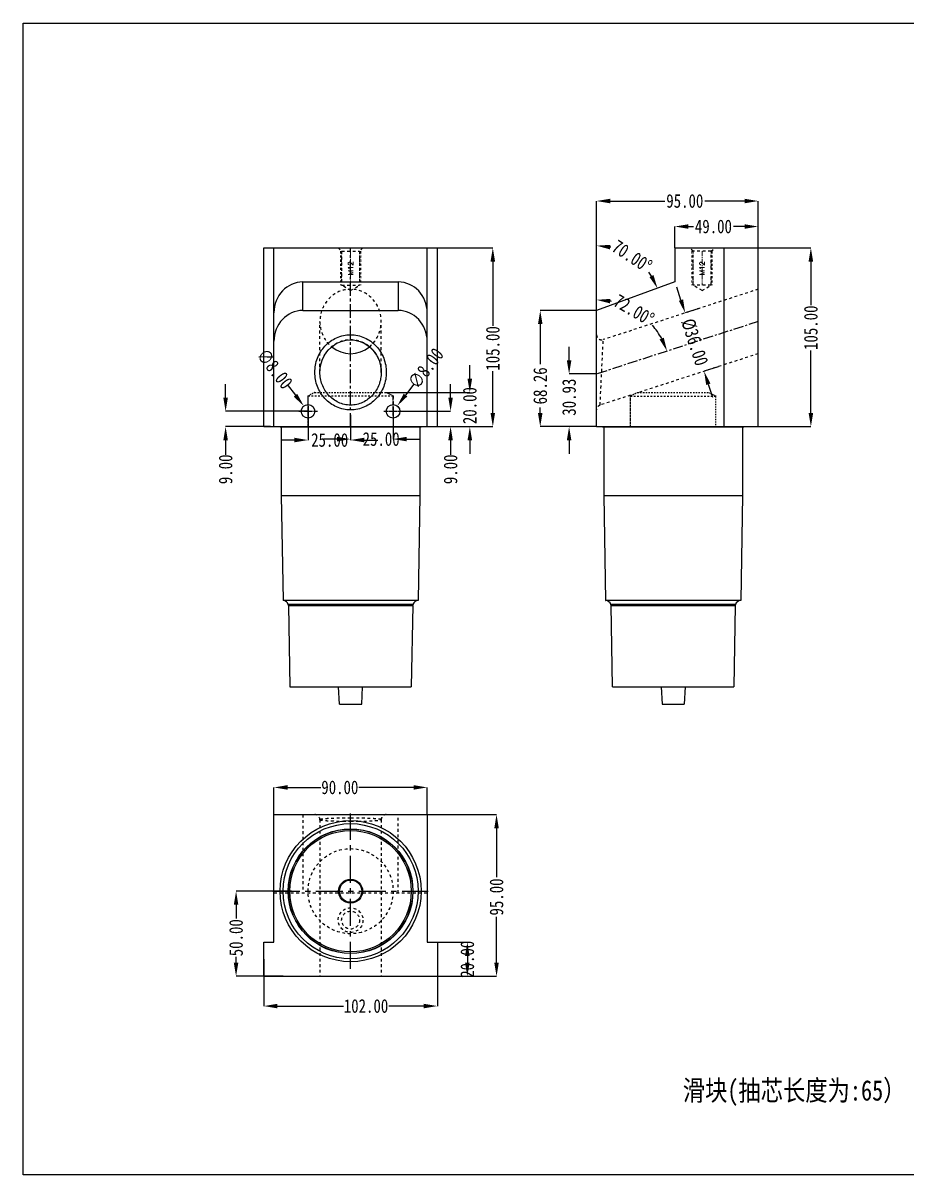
# Model space of a CAD drawing. Header units: millimetres. Extents: x 1188 to 10032, y -1727 to 798.
# Drawn here: x 6863 to 7382, y -1199 to -522 of the extents above; entities that cross this region are included whole.
import ezdxf
from ezdxf.enums import TextEntityAlignment as Align

# ---------------------------------------------------------------- set-up
doc = ezdxf.new("R2010")
doc.units = ezdxf.units.MM
doc.header["$LTSCALE"] = 16.335
doc.header["$PDMODE"] = 3
doc.header["$PDSIZE"] = 0.3125
for name, pattern in [('CENTER', [0.6, 0.375, -0.075, 0.075, -0.075]), ('DASHED', [0.2, 0.1, -0.1]), ('HIDDEN', [0.2, 0.1, -0.1])]:
    doc.linetypes.add(name, pattern=pattern)
doc.layers.get('0').update_dxf_attribs({"linetype": 'CONTINUOUS'})
doc.layers.get('Defpoints').update_dxf_attribs({"linetype": 'CONTINUOUS'})
doc.layers.add('DEFAULT_2', color=8, linetype='HIDDEN')
doc.layers.add('screw', color=33, linetype='CONTINUOUS', lineweight=13)
doc.styles.get("Standard").update_dxf_attribs({"font": 'txt', "width": 0.8})
doc.styles.add('TXT', font='txt.shx', dxfattribs={"bigfont": 'gbcbig.shx'})
doc.dimstyles.new('11', dxfattribs={"dimtxt": 8, "dimasz": 8, "dimexe": 0, "dimexo": 0, "dimgap": 0, "dimtad": 0, "dimzin": 0, "dimdsep": 46, "dimtxsty": 'Standard', "dimcen": 0, "dimclrd": 4, "dimclre": 4, "dimclrt": 6, "dimazin": 0, "dimtfac": 1, "dimtofl": 0, "dimtmove": 0, "dimatfit": 3, "dimfxl": 0, "dimtolj": 1, "dimtzin": 0, "dimarcsym": 0})

# ---------------------------------------------------------------- blocks, each defined once
blk = doc.blocks.new('*D230')
at = {"color": 4, "lineweight": -2, "transparency": 16777216}
for p, q in [((7245.95, -654.32), (7245.95, -641.76)), ((7253.95, -641.76), (7256.87, -641.76)), ((7286.95, -641.76), (7280.33, -641.76)), ((7294.95, -654.32), (7294.95, -641.76))]:
    blk.add_line(p, q, dxfattribs=at)
at = {"color": 4, "transparency": 16777216}
for points in [[(7253.95, -640.43), (7253.95, -643.09), (7245.95, -641.76)], [(7286.95, -640.43), (7286.95, -643.09), (7294.95, -641.76)]]:
    blk.add_solid(points, dxfattribs=at)
at = {"layer": 'Defpoints', "color": 0, "transparency": 16777216}
for p in [(7245.95, -641.76), (7245.95, -654.32), (7294.95, -654.32)]:
    blk.add_point(p, dxfattribs=at)
at = {"color": 6, "transparency": 16777216, "insert": (7268.6, -641.76), "char_height": 8, "attachment_point": 5}
blk.add_mtext('\\A1;49.00', dxfattribs=at)
blk = doc.blocks.new('*D231')
at = {"color": 4, "lineweight": -2, "transparency": 16777216}
for p, q in [((7199.95, -691.07), (7199.95, -626.78)), ((7207.95, -626.78), (7240.06, -626.78)), ((7286.95, -626.78), (7263.52, -626.78)), ((7294.95, -654.32), (7294.95, -626.78))]:
    blk.add_line(p, q, dxfattribs=at)
at = {"color": 4, "transparency": 16777216}
for points in [[(7207.95, -625.45), (7207.95, -628.11), (7199.95, -626.78)], [(7286.95, -625.45), (7286.95, -628.11), (7294.95, -626.78)]]:
    blk.add_solid(points, dxfattribs=at)
at = {"layer": 'Defpoints', "color": 0, "transparency": 16777216}
for p in [(7199.95, -626.78), (7294.95, -654.32), (7199.95, -691.07)]:
    blk.add_point(p, dxfattribs=at)
at = {"color": 6, "transparency": 16777216, "insert": (7251.79, -626.78), "char_height": 8, "attachment_point": 5}
blk.add_mtext('\\A1;95.00', dxfattribs=at)
blk = doc.blocks.new('*D232')
at = {"color": 4, "lineweight": -2, "transparency": 16777216}
for p, q in [((7289.5, -654.32), (7325.85, -654.32)), ((7325.85, -662.32), (7325.85, -687.9)), ((7325.85, -751.32), (7325.85, -714.56)), ((7294.95, -759.32), (7325.85, -759.32))]:
    blk.add_line(p, q, dxfattribs=at)
at = {"color": 4, "transparency": 16777216}
for points in [[(7324.52, -662.32), (7327.19, -662.32), (7325.85, -654.32)], [(7324.52, -751.32), (7327.19, -751.32), (7325.85, -759.32)]]:
    blk.add_solid(points, dxfattribs=at)
at = {"layer": 'Defpoints', "color": 0, "transparency": 16777216}
for p in [(7289.5, -654.32), (7294.95, -759.32), (7325.85, -759.32)]:
    blk.add_point(p, dxfattribs=at)
at = {"color": 6, "transparency": 16777216, "insert": (7325.85, -701.23), "char_height": 8, "attachment_point": 5, "rotation": 90}
blk.add_mtext('\\A1;105.00', dxfattribs=at)
blk = doc.blocks.new('*D233')
at = {"color": 4, "lineweight": -2, "transparency": 16777216}
blk.add_line((7199.95, -691.07), (7199.95, -653.01), dxfattribs=at)
for start, end in [(77.26256, 77.93279), (32.06721, 36.24237)]:
    blk.add_arc((7199.95, -691.07), 38.05, start, end, dxfattribs=at)
at = {"color": 4, "transparency": 16777216}
for points in [[(7207.76, -655.18), (7208.04, -652.53), (7199.95, -653.01)], [(7233.39, -670.28), (7231, -671.45), (7235.71, -678.05)]]:
    blk.add_solid(points, dxfattribs=at)
at = {"layer": 'Defpoints', "color": 0, "transparency": 16777216}
for p in [(7227.63, -664.95), (7245.95, -674.32), (7199.95, -691.07), (7199.95, -691.07), (7199.95, -759.32)]:
    blk.add_point(p, dxfattribs=at)
at = {"color": 6, "transparency": 16777216, "insert": (7220.81, -659.24), "char_height": 8, "attachment_point": 5, "rotation": 326.75246}
blk.add_mtext('\\A1;70.00\\M+5A1E3', dxfattribs=at)
blk = doc.blocks.new('*D234')
at = {"color": 4, "lineweight": -2, "transparency": 16777216}
blk.add_line((7199.95, -691.07), (7199.95, -684.85), dxfattribs=at)
for start, end in [(78.28261, 79.45767), (28.54233, 41.14046)]:
    blk.add_arc((7199.95, -728.39), 43.54, start, end, dxfattribs=at)
at = {"color": 4, "transparency": 16777216}
for points in [[(7207.79, -686.91), (7208.04, -684.26), (7199.95, -684.85)], [(7239.42, -707.06), (7236.97, -708.11), (7241.36, -714.94)]]:
    blk.add_solid(points, dxfattribs=at)
at = {"layer": 'Defpoints', "color": 0, "transparency": 16777216}
for p in [(7199.95, -691.07), (7232.3, -699.26), (7294.95, -697.52), (7199.95, -728.39), (7199.95, -759.32)]:
    blk.add_point(p, dxfattribs=at)
at = {"color": 6, "transparency": 16777216, "insert": (7221.91, -690.8), "char_height": 8, "attachment_point": 5, "rotation": 329.71153}
blk.add_mtext('\\A1;72.00\\M+5A1E3', dxfattribs=at)
blk = doc.blocks.new('*D235')
at = {"color": 4, "lineweight": -2, "transparency": 16777216}
for p, q in [((7249.53, -684.95), (7247.05, -677.34)), ((7260.22, -689.88), (7252, -692.55)), ((7271.34, -724.12), (7263.12, -726.79)), ((7265.6, -734.4), (7268.07, -742.01))]:
    blk.add_line(p, q, dxfattribs=at)
at = {"color": 4, "transparency": 16777216}
for points in [[(7250.79, -684.53), (7248.26, -685.36), (7252, -692.55)], [(7266.86, -733.99), (7264.33, -734.81), (7263.12, -726.79)]]:
    blk.add_solid(points, dxfattribs=at)
at = {"layer": 'Defpoints', "color": 0, "transparency": 16777216}
for p in [(7260.22, -689.88), (7263.12, -726.79), (7271.34, -724.12)]:
    blk.add_point(p, dxfattribs=at)
at = {"color": 6, "transparency": 16777216, "insert": (7257.56, -709.67), "char_height": 8, "attachment_point": 5, "rotation": 288}
blk.add_mtext('\\A1;%%c36.00', dxfattribs=at)
blk = doc.blocks.new('*D236')
at = {"color": 4, "lineweight": -2, "transparency": 16777216}
for p, q in [((7183.81, -720.39), (7183.81, -712.39)), ((7199.95, -728.39), (7183.81, -728.39)), ((7199.95, -759.32), (7183.81, -759.32)), ((7183.81, -767.32), (7183.81, -775.32))]:
    blk.add_line(p, q, dxfattribs=at)
at = {"color": 4, "transparency": 16777216}
for points in [[(7182.48, -720.39), (7185.14, -720.39), (7183.81, -728.39)], [(7182.48, -767.32), (7185.14, -767.32), (7183.81, -759.32)]]:
    blk.add_solid(points, dxfattribs=at)
at = {"layer": 'Defpoints', "color": 0, "transparency": 16777216}
for p in [(7199.95, -728.39), (7183.81, -759.32), (7199.95, -759.32)]:
    blk.add_point(p, dxfattribs=at)
at = {"color": 6, "transparency": 16777216, "insert": (7183.81, -742.01), "char_height": 8, "attachment_point": 5, "rotation": 90}
blk.add_mtext('\\A1;30.93', dxfattribs=at)
blk = doc.blocks.new('*D237')
at = {"color": 4, "lineweight": -2, "transparency": 16777216}
for p, q in [((7199.95, -691.07), (7166.84, -691.07)), ((7166.84, -699.07), (7166.84, -722.57)), ((7166.84, -751.32), (7166.84, -748.17)), ((7199.95, -759.32), (7166.84, -759.32))]:
    blk.add_line(p, q, dxfattribs=at)
at = {"color": 4, "transparency": 16777216}
for points in [[(7165.51, -699.07), (7168.18, -699.07), (7166.84, -691.07)], [(7165.51, -751.32), (7168.18, -751.32), (7166.84, -759.32)]]:
    blk.add_solid(points, dxfattribs=at)
at = {"layer": 'Defpoints', "color": 0, "transparency": 16777216}
for p in [(7166.84, -691.07), (7199.95, -691.07), (7199.95, -759.32)]:
    blk.add_point(p, dxfattribs=at)
at = {"color": 6, "transparency": 16777216, "insert": (7166.84, -735.37), "char_height": 8, "attachment_point": 5, "rotation": 90}
blk.add_mtext('\\A1;68.26', dxfattribs=at)
blk = doc.blocks.new('*D238')
at = {"color": 4, "lineweight": -2, "transparency": 16777216}
for p, q in [((7125.47, -731.22), (7125.47, -723.22)), ((7076.41, -739.22), (7125.47, -739.22)), ((7080.41, -759.32), (7125.47, -759.32)), ((7125.47, -767.32), (7125.47, -775.32))]:
    blk.add_line(p, q, dxfattribs=at)
at = {"color": 4, "transparency": 16777216}
for points in [[(7124.13, -731.22), (7126.8, -731.22), (7125.47, -739.22)], [(7124.13, -767.32), (7126.8, -767.32), (7125.47, -759.32)]]:
    blk.add_solid(points, dxfattribs=at)
at = {"layer": 'Defpoints', "color": 0, "transparency": 16777216}
for p in [(7076.41, -739.22), (7080.41, -759.32), (7125.47, -759.32)]:
    blk.add_point(p, dxfattribs=at)
at = {"color": 6, "transparency": 16777216, "insert": (7125.47, -746.96), "char_height": 8, "attachment_point": 5, "rotation": 90}
blk.add_mtext('\\A1;20.00', dxfattribs=at)
blk = doc.blocks.new('*D239')
at = {"color": 4, "lineweight": -2, "transparency": 16777216}
for p, q in [((7090.61, -654.32), (7138.98, -654.32)), ((7138.98, -662.32), (7138.98, -700.04)), ((7138.98, -751.32), (7138.98, -726.71)), ((7090.61, -759.32), (7138.98, -759.32))]:
    blk.add_line(p, q, dxfattribs=at)
at = {"color": 4, "transparency": 16777216}
for points in [[(7137.64, -662.32), (7140.31, -662.32), (7138.98, -654.32)], [(7137.64, -751.32), (7140.31, -751.32), (7138.98, -759.32)]]:
    blk.add_solid(points, dxfattribs=at)
at = {"layer": 'Defpoints', "color": 0, "transparency": 16777216}
for p in [(7090.61, -654.32), (7090.61, -759.32), (7138.98, -759.32)]:
    blk.add_point(p, dxfattribs=at)
at = {"color": 6, "transparency": 16777216, "insert": (7138.98, -713.37), "char_height": 8, "attachment_point": 5, "rotation": 90}
blk.add_mtext('\\A1;105.00', dxfattribs=at)
blk = doc.blocks.new('*D240')
at = {"color": 4, "lineweight": -2, "transparency": 16777216}
for p, q in [((6981.99, -742.27), (6981.99, -734.27)), ((7030.41, -750.27), (6981.99, -750.27)), ((7008.3, -759.32), (6981.99, -759.32)), ((6981.99, -767.32), (6981.99, -775.86))]:
    blk.add_line(p, q, dxfattribs=at)
at = {"color": 4, "transparency": 16777216}
for points in [[(6980.65, -742.27), (6983.32, -742.27), (6981.99, -750.27)], [(6980.65, -767.32), (6983.32, -767.32), (6981.99, -759.32)]]:
    blk.add_solid(points, dxfattribs=at)
at = {"layer": 'Defpoints', "color": 0, "transparency": 16777216}
for p in [(7030.41, -750.27), (6981.99, -759.32), (7008.3, -759.32)]:
    blk.add_point(p, dxfattribs=at)
at = {"color": 6, "transparency": 16777216, "insert": (6981.99, -784.39), "char_height": 8, "attachment_point": 5, "rotation": 90}
blk.add_mtext('\\A1;9.00', dxfattribs=at)
blk = doc.blocks.new('*D241')
at = {"color": 4, "lineweight": -2, "transparency": 16777216}
for p, q in [((7030.41, -747.32), (7030.41, -767.19)), ((7055.41, -752.35), (7055.41, -767.19)), ((7022.41, -767.19), (7014.41, -767.19)), ((7063.41, -767.19), (7071.41, -767.19))]:
    blk.add_line(p, q, dxfattribs=at)
at = {"color": 4, "transparency": 16777216}
for points in [[(7022.41, -765.85), (7022.41, -768.52), (7030.41, -767.19)], [(7063.41, -765.85), (7063.41, -768.52), (7055.41, -767.19)]]:
    blk.add_solid(points, dxfattribs=at)
at = {"layer": 'Defpoints', "color": 0, "transparency": 16777216}
for p in [(7030.41, -747.32), (7055.41, -752.35), (7055.41, -767.19)]:
    blk.add_point(p, dxfattribs=at)
at = {"color": 6, "transparency": 16777216, "insert": (7043.13, -767.19), "char_height": 8, "attachment_point": 5}
blk.add_mtext('\\A1;25.00', dxfattribs=at)
blk = doc.blocks.new('*D242')
at = {"color": 4, "lineweight": -2, "transparency": 16777216}
for p, q in [((7080.41, -748.75), (7080.41, -766.64)), ((7055.41, -752.35), (7055.41, -766.64)), ((7047.41, -766.64), (7039.41, -766.64)), ((7088.41, -766.64), (7096.41, -766.64))]:
    blk.add_line(p, q, dxfattribs=at)
at = {"color": 4, "transparency": 16777216}
for points in [[(7047.41, -765.31), (7047.41, -767.97), (7055.41, -766.64)], [(7088.41, -765.31), (7088.41, -767.97), (7080.41, -766.64)]]:
    blk.add_solid(points, dxfattribs=at)
at = {"layer": 'Defpoints', "color": 0, "transparency": 16777216}
for p in [(7080.41, -748.75), (7055.41, -752.35), (7080.41, -766.64)]:
    blk.add_point(p, dxfattribs=at)
at = {"color": 6, "transparency": 16777216, "insert": (7073.38, -766.64), "char_height": 8, "attachment_point": 5}
blk.add_mtext('\\A1;25.00', dxfattribs=at)
blk = doc.blocks.new('*D243')
at = {"color": 4, "lineweight": -2, "transparency": 16777216}
for p, q in [((7114.17, -742.27), (7114.17, -734.27)), ((7085.91, -750.27), (7114.17, -750.27)), ((7106.41, -759.32), (7114.17, -759.32)), ((7114.17, -767.32), (7114.17, -775.86))]:
    blk.add_line(p, q, dxfattribs=at)
at = {"color": 4, "transparency": 16777216}
for points in [[(7112.83, -742.27), (7115.5, -742.27), (7114.17, -750.27)], [(7112.83, -767.32), (7115.5, -767.32), (7114.17, -759.32)]]:
    blk.add_solid(points, dxfattribs=at)
at = {"layer": 'Defpoints', "color": 0, "transparency": 16777216}
for p in [(7085.91, -750.27), (7106.41, -759.32), (7114.17, -759.32)]:
    blk.add_point(p, dxfattribs=at)
at = {"color": 6, "transparency": 16777216, "insert": (7114.17, -784.39), "char_height": 8, "attachment_point": 5, "rotation": 90}
blk.add_mtext('\\A1;9.00', dxfattribs=at)
blk = doc.blocks.new('*D244')
at = {"color": 4, "lineweight": -2, "transparency": 16777216}
blk.add_line((7018.08, -734.58), (7023.01, -740.88), dxfattribs=at)
at = {"color": 4, "transparency": 16777216}
blk.add_solid([(7024.06, -740.05), (7021.96, -741.7), (7027.95, -747.18)], dxfattribs=at)
at = {"layer": 'Defpoints', "color": 0, "transparency": 16777216}
for p in [(7027.95, -747.18), (7032.88, -753.47)]:
    blk.add_point(p, dxfattribs=at)
at = {"color": 6, "transparency": 16777216, "insert": (7010.85, -725.34), "char_height": 8, "attachment_point": 5, "rotation": 308.0697}
blk.add_mtext('\\A1;∅8.00', dxfattribs=at)
blk = doc.blocks.new('*D245')
at = {"color": 4, "lineweight": -2, "transparency": 16777216}
blk.add_line((7092.52, -734.4), (7087.68, -740.77), dxfattribs=at)
at = {"color": 4, "transparency": 16777216}
blk.add_solid([(7086.62, -739.97), (7088.74, -741.58), (7082.83, -747.14)], dxfattribs=at)
at = {"layer": 'Defpoints', "color": 0, "transparency": 16777216}
for p in [(7082.83, -747.14), (7077.99, -753.51)]:
    blk.add_point(p, dxfattribs=at)
at = {"color": 6, "transparency": 16777216, "insert": (7099.62, -725.06), "char_height": 8, "attachment_point": 5, "rotation": 52.75013}
blk.add_mtext('\\A1;∅8.00', dxfattribs=at)
blk = doc.blocks.new('*D246')
at = {"color": 4, "lineweight": -2, "transparency": 16777216}
for p, q in [((7010.41, -987.21), (7010.41, -971.26)), ((7018.41, -971.26), (7037.9, -971.26)), ((7092.41, -971.26), (7060.3, -971.26)), ((7100.41, -987.21), (7100.41, -971.26))]:
    blk.add_line(p, q, dxfattribs=at)
at = {"color": 4, "transparency": 16777216}
for points in [[(7018.41, -969.92), (7018.41, -972.59), (7010.41, -971.26)], [(7092.41, -969.92), (7092.41, -972.59), (7100.41, -971.26)]]:
    blk.add_solid(points, dxfattribs=at)
at = {"layer": 'Defpoints', "color": 0, "transparency": 16777216}
for p in [(7010.41, -971.26), (7010.41, -987.21), (7100.41, -987.21)]:
    blk.add_point(p, dxfattribs=at)
at = {"color": 6, "transparency": 16777216, "insert": (7049.1, -971.26), "char_height": 8, "attachment_point": 5}
blk.add_mtext('\\A1;90.00', dxfattribs=at)
blk = doc.blocks.new('*D247')
at = {"color": 4, "lineweight": -2, "transparency": 16777216}
for p, q in [((7106.41, -1062.21), (7124.02, -1062.21)), ((7124.02, -1070.21), (7124.02, -1074.21)), ((7106.41, -1082.21), (7124.02, -1082.21))]:
    blk.add_line(p, q, dxfattribs=at)
at = {"color": 4, "transparency": 16777216}
for points in [[(7122.68, -1070.21), (7125.35, -1070.21), (7124.02, -1062.21)], [(7122.68, -1074.21), (7125.35, -1074.21), (7124.02, -1082.21)]]:
    blk.add_solid(points, dxfattribs=at)
at = {"layer": 'Defpoints', "color": 0, "transparency": 16777216}
for p in [(7106.41, -1062.21), (7106.41, -1082.21), (7124.02, -1082.21)]:
    blk.add_point(p, dxfattribs=at)
at = {"color": 6, "transparency": 16777216, "insert": (7124.02, -1072.21), "char_height": 8, "attachment_point": 5, "rotation": 90}
blk.add_mtext('\\A1;20.00', dxfattribs=at)
blk = doc.blocks.new('*D248')
at = {"color": 4, "lineweight": -2, "transparency": 16777216}
for p, q in [((7094.96, -987.21), (7141.17, -987.21)), ((7141.17, -995.21), (7141.17, -1023.88)), ((7141.17, -1074.21), (7141.17, -1047.35)), ((7106.41, -1082.21), (7141.17, -1082.21))]:
    blk.add_line(p, q, dxfattribs=at)
at = {"color": 4, "transparency": 16777216}
for points in [[(7139.84, -995.21), (7142.5, -995.21), (7141.17, -987.21)], [(7139.84, -1074.21), (7142.5, -1074.21), (7141.17, -1082.21)]]:
    blk.add_solid(points, dxfattribs=at)
at = {"layer": 'Defpoints', "color": 0, "transparency": 16777216}
for p in [(7094.96, -987.21), (7141.17, -987.21), (7106.41, -1082.21)]:
    blk.add_point(p, dxfattribs=at)
at = {"color": 6, "transparency": 16777216, "insert": (7141.17, -1035.62), "char_height": 8, "attachment_point": 5, "rotation": 90}
blk.add_mtext('\\A1;95.00', dxfattribs=at)
blk = doc.blocks.new('*D249')
at = {"color": 4, "lineweight": -2, "transparency": 16777216}
for p, q in [((7004.41, -1072.21), (7004.41, -1099.7)), ((7106.41, -1072.21), (7106.41, -1099.7)), ((7012.41, -1099.7), (7051.16, -1099.7)), ((7098.41, -1099.7), (7077.83, -1099.7))]:
    blk.add_line(p, q, dxfattribs=at)
at = {"color": 4, "transparency": 16777216}
for points in [[(7012.41, -1098.37), (7012.41, -1101.03), (7004.41, -1099.7)], [(7098.41, -1098.37), (7098.41, -1101.03), (7106.41, -1099.7)]]:
    blk.add_solid(points, dxfattribs=at)
at = {"layer": 'Defpoints', "color": 0, "transparency": 16777216}
for p in [(7004.41, -1072.21), (7106.41, -1072.21), (7004.41, -1099.7)]:
    blk.add_point(p, dxfattribs=at)
at = {"color": 6, "transparency": 16777216, "insert": (7064.5, -1099.7), "char_height": 8, "attachment_point": 5}
blk.add_mtext('\\A1;102.00', dxfattribs=at)
blk = doc.blocks.new('*D250')
at = {"color": 4, "lineweight": -2, "transparency": 16777216}
for p, q in [((7020.77, -1032.21), (6988.14, -1032.21)), ((6988.14, -1040.21), (6988.14, -1048.35)), ((6988.14, -1074.21), (6988.14, -1070.75)), ((7015.84, -1082.21), (6988.14, -1082.21))]:
    blk.add_line(p, q, dxfattribs=at)
at = {"color": 4, "transparency": 16777216}
for points in [[(6986.8, -1040.21), (6989.47, -1040.21), (6988.14, -1032.21)], [(6986.8, -1074.21), (6989.47, -1074.21), (6988.14, -1082.21)]]:
    blk.add_solid(points, dxfattribs=at)
at = {"layer": 'Defpoints', "color": 0, "transparency": 16777216}
for p in [(7020.77, -1032.21), (6988.14, -1082.21), (7015.84, -1082.21)]:
    blk.add_point(p, dxfattribs=at)
at = {"color": 6, "transparency": 16777216, "insert": (6988.14, -1059.55), "char_height": 8, "attachment_point": 5, "rotation": 90}
blk.add_mtext('\\A1;50.00', dxfattribs=at)

msp = doc.modelspace()

# ---------------------------------------------------------------- linework, layer by layer
at = {"color": 7, "linetype": 'Continuous'}
for p, q in [((7004.413, -759.324), (7004.413, -654.324)), ((7004.413, -654.324), (7106.413, -654.324)), ((7010.413, -759.324), (7010.413, -654.324)), ((7100.413, -759.324), (7100.413, -654.324)), ((7106.413, -759.324), (7106.413, -654.324)), ((7245.948, -654.324), (7245.948, -674.324)), ((7245.948, -654.324), (7294.948, -654.324)), ((7274.948, -759.324), (7274.948, -654.324)), ((7294.948, -759.324), (7294.948, -654.324)), ((7027.413, -691.067), (7027.413, -674.324)), ((7027.413, -674.324), (7083.413, -674.324)), ((7083.413, -674.324), (7083.413, -691.067)), ((7245.948, -674.324), (7199.948, -691.067)), ((7027.413, -691.067), (7083.413, -691.067)), ((7199.948, -759.324), (7199.948, -691.067)), ((7037.415, -727.417), (7037.415, -727.407)), ((7073.415, -727.417), (7073.415, -727.43)), ((7004.413, -759.324), (7106.413, -759.324)), ((7013.956, -759.424), (7096.87, -759.424)), ((7030.413, -759.324), (7030.413, -759.424)), ((7039.413, -759.324), (7039.413, -759.424)), ((7071.413, -759.324), (7071.413, -759.424)), ((7080.413, -759.324), (7080.413, -759.424)), ((7199.948, -759.324), (7294.948, -759.324)), ((7203.491, -759.424), (7286.406, -759.424)), ((7014.661, -799.852), (7015.738, -861.537)), ((7096.165, -799.852), (7095.088, -861.537)), ((7204.196, -799.852), (7205.273, -861.537)), ((7285.7, -799.852), (7284.623, -861.537)), ((7095.088, -861.537), (7015.738, -861.537)), ((7018.899, -864.307), (7018.755, -863.77)), ((7092.071, -863.77), (7018.755, -863.77)), ((7018.899, -864.307), (7019.735, -912.211)), ((7018.899, -864.307), (7091.927, -864.307)), ((7091.927, -864.307), (7091.09, -912.211)), ((7091.927, -864.307), (7092.071, -863.77)), ((7284.623, -861.537), (7205.273, -861.537)), ((7208.434, -864.307), (7208.291, -863.77)), ((7281.606, -863.77), (7208.291, -863.77)), ((7209.271, -912.211), (7208.434, -864.307)), ((7208.434, -864.307), (7281.462, -864.307)), ((7281.462, -864.307), (7280.626, -912.211)), ((7281.606, -863.77), (7281.462, -864.307)), ((7019.735, -912.211), (7091.09, -912.211)), ((7048.88, -922.261), (7048.354, -912.211)), ((7061.945, -922.261), (7062.472, -912.211)), ((7209.271, -912.211), (7280.626, -912.211)), ((7237.889, -912.211), (7238.416, -922.261)), ((7252.007, -912.211), (7251.481, -922.261)), ((7048.883, -922.261), (7061.943, -922.261)), ((7238.416, -922.261), (7251.481, -922.261)), ((7010.413, -1062.21), (7010.413, -987.21)), ((7010.413, -987.21), (7100.413, -987.21)), ((7100.413, -987.21), (7100.413, -1062.21)), ((7004.413, -1082.21), (7004.413, -1062.21)), ((7004.413, -1062.21), (7010.413, -1062.21)), ((7100.413, -1062.21), (7106.413, -1062.21)), ((7106.413, -1062.21), (7106.413, -1082.21)), ((7004.413, -1082.21), (7106.413, -1082.21))]:
    msp.add_line(p, q, dxfattribs=at)
at = {"color": 1, "linetype": 'CENTER', "ltscale": 1.306152}
msp.add_line((7055.413, -759.324), (7055.413, -654.324), dxfattribs=at)
at = {"color": 8, "linetype": 'DASHED', "ltscale": 0.08}
for p, q in [((7034.413, -739.224), (7030.413, -741.224)), ((7076.413, -739.224), (7080.413, -741.224)), ((7223.948, -739.324), (7219.948, -741.324)), ((7265.948, -739.324), (7269.948, -741.324))]:
    msp.add_line(p, q, dxfattribs=at)
at = {"color": 8, "linetype": 'DASHED', "ltscale": 0.6}
for p, q in [((7030.413, -741.224), (7080.413, -741.224)), ((7219.948, -741.324), (7269.948, -741.324))]:
    msp.add_line(p, q, dxfattribs=at)
at = {"color": 8, "linetype": 'CENTER', "ltscale": 0.2}
for p, q in [((7030.413, -759.324), (7030.413, -741.224)), ((7219.948, -759.424), (7219.948, -741.324))]:
    msp.add_line(p, q, dxfattribs=at)
at = {"color": 1, "linetype": 'CENTER', "ltscale": 0.310989}
for p, q in [((7030.413, -752.824), (7030.413, -741.824)), ((7080.413, -752.824), (7080.413, -741.824)), ((7024.913, -750.274), (7035.913, -750.274)), ((7074.913, -750.274), (7085.913, -750.274))]:
    msp.add_line(p, q, dxfattribs=at)
at = {"color": 8, "linetype": 'DASHED', "ltscale": 0.5}
for p, q in [((7034.413, -739.224), (7076.413, -739.224)), ((7223.948, -739.324), (7265.948, -739.324))]:
    msp.add_line(p, q, dxfattribs=at)
at = {"color": 8, "linetype": 'HIDDEN', "ltscale": 0.3}
msp.add_line((7269.948, -759.324), (7269.948, -741.324), dxfattribs=at)
for p, q in [((7014.663, -759.324), (7014.663, -799.852)), ((7096.163, -759.324), (7096.163, -799.852)), ((7204.198, -759.324), (7204.198, -799.852)), ((7285.698, -759.324), (7285.698, -799.852)), ((7014.661, -799.852), (7096.165, -799.852)), ((7204.196, -799.852), (7285.7, -799.852))]:
    msp.add_line(p, q)
at = {"color": 1, "linetype": 'CENTER', "ltscale": 2.578558}
for p, q in [((7055.413, -1077.813), (7055.413, -986.607)), ((7009.81, -1032.21), (7101.016, -1032.21))]:
    msp.add_line(p, q, dxfattribs=at)
msp.add_lwpolyline([(6862.968, -522.223), (7858.202, -522.223), (7858.202, -1198.915), (6862.968, -1198.915)], close=True)
at = {"color": 7, "linetype": 'Continuous'}
for points in [[(7037.416, -727.407), (7037.419, -727.025), (7037.778, -723.607), (7038.705, -720.326), (7040.159, -717.293), (7042.077, -714.607), (7044.381, -712.344), (7046.994, -710.555), (7049.833, -709.278), (7052.811, -708.537), (7055.415, -708.336)], [(7055.415, -708.336), (7057.987, -708.532), (7060.97, -709.268), (7063.814, -710.542), (7066.431, -712.328), (7068.739, -714.59), (7070.661, -717.274), (7072.119, -720.307), (7073.049, -723.59), (7073.411, -727.01), (7073.415, -727.43)]]:
    msp.add_lwpolyline(points, dxfattribs=at)
for centre in [(7030.413, -750.324), (7080.413, -750.324)]:
    msp.add_circle(centre, 4)
for radius in [41.457, 39.675, 36.658, 36.514, 35.678, 7.059, 6.532]:
    msp.add_circle((7055.413, -1032.21), radius, dxfattribs=at)
at = {"color": 8, "linetype": 'HIDDEN'}
msp.add_circle((7055.413, -1032.21), 25, dxfattribs=at)
at = {"color": 7, "linetype": 'Continuous'}
for centre, start, end in [((7015.843, -864.55), 15, 90), ((7094.983, -864.55), 90, 165), ((7205.378, -864.55), 15, 90), ((7284.518, -864.55), 90, 165)]:
    msp.add_arc(centre, 3.015, start, end, dxfattribs=at)
for centre, major_axis, ratio, start_param, end_param in [((7027.413, -692.415), (0, 18.091), 0.9396926, 0, 1.5707963), ((7083.413, -692.415), (0, 18.091), 0.9396926, -1.5707963, 0), ((7027.413, -709.158), (0, 18.091), 0.9396926, 0, 1.5707963), ((7083.413, -709.158), (0, -18.091), 0.9396926, 1.5707963, 3.1415927), ((7055.415, -697.525), (0, 18.926), 0.9510565, -3.8063187, -2.4769826)]:
    msp.add_ellipse(centre, major_axis=major_axis, ratio=ratio, start_param=start_param, end_param=end_param, dxfattribs=at)
for points, knots in [([(7055.415, -749.498), (7054.008, -749.498), (7051.185, -749.198), (7047.145, -747.874), (7043.463, -745.748), (7040.282, -742.929), (7037.709, -739.547), (7035.823, -735.739), (7034.673, -731.648), (7034.287, -727.417), (7034.673, -723.185), (7035.823, -719.095), (7037.709, -715.288), (7040.281, -711.905), (7043.462, -709.086), (7047.145, -706.961), (7051.185, -705.636), (7054.008, -705.336), (7055.415, -705.336)], [0, 0, 0, 0, 0.0624721, 0.1249496, 0.1874318, 0.2499187, 0.3124174, 0.3749346, 0.4374681, 0.5000097, 0.5625467, 0.6250708, 0.6875791, 0.7500731, 0.8125595, 0.8750417, 0.9375186, 1, 1, 1, 1]), ([(7055.415, -705.336), (7056.823, -705.336), (7059.646, -705.636), (7063.686, -706.961), (7067.368, -709.086), (7070.549, -711.905), (7073.122, -715.288), (7075.008, -719.095), (7076.158, -723.186), (7076.544, -727.418), (7076.158, -731.649), (7075.008, -735.739), (7073.122, -739.547), (7070.55, -742.929), (7067.369, -745.748), (7063.686, -747.873), (7059.646, -749.198), (7056.823, -749.498), (7055.415, -749.498)], [0, 0, 0, 0, 0.0624721, 0.1249496, 0.1874318, 0.2499187, 0.3124174, 0.3749346, 0.4374681, 0.5000097, 0.5625467, 0.6250708, 0.6875791, 0.7500731, 0.8125595, 0.8750417, 0.9375186, 1, 1, 1, 1]), ([(7055.415, -746.645), (7054.199, -746.645), (7051.757, -746.379), (7048.272, -745.207), (7045.109, -743.335), (7042.389, -740.865), (7040.201, -737.916), (7038.604, -734.611), (7037.633, -731.073), (7037.415, -728.634), (7037.416, -727.417)], [0, 0, 0, 0, 0.1250067, 0.2500137, 0.3750107, 0.4999929, 0.6249743, 0.7499703, 0.8749817, 1, 1, 1, 1]), ([(7073.415, -727.43), (7073.415, -728.646), (7073.196, -731.084), (7072.224, -734.62), (7070.626, -737.922), (7068.438, -740.869), (7065.719, -743.337), (7062.556, -745.208), (7059.073, -746.379), (7056.632, -746.645), (7055.415, -746.645)], [0, 0, 0, 0, 0.125014, 0.2500117, 0.3749948, 0.4999713, 0.6249573, 0.749959, 0.8749694, 1, 1, 1, 1])]:
    msp.add_open_spline(points, degree=3, knots=knots, dxfattribs=at)
at = {"layer": 'DEFAULT_2', "color": 8, "linetype": 'HIDDEN'}
for p, q in [((7048.165, -654.324), (7050.165, -656.324)), ((7050.165, -656.324), (7050.165, -676.293)), ((7050.165, -656.324), (7060.665, -656.324)), ((7062.665, -654.324), (7060.665, -656.324)), ((7060.665, -656.324), (7060.665, -676.293)), ((7256.698, -656.324), (7254.698, -654.324)), ((7256.698, -676.293), (7256.698, -656.324)), ((7267.198, -656.324), (7256.698, -656.324)), ((7267.198, -656.324), (7269.198, -654.324)), ((7267.198, -676.293), (7267.198, -656.324)), ((7055.415, -679.324), (7050.165, -676.293)), ((7050.165, -676.293), (7060.665, -676.293)), ((7055.415, -679.324), (7060.665, -676.293)), ((7261.948, -679.324), (7256.698, -676.293)), ((7267.198, -676.293), (7256.698, -676.293)), ((7261.948, -679.324), (7267.198, -676.293)), ((7294.948, -678.598), (7203.875, -708.19)), ((7037.415, -727.417), (7037.415, -697.525)), ((7073.415, -727.417), (7073.415, -697.525)), ((7202.021, -746.645), (7203.875, -708.19)), ((7294.948, -716.451), (7224.551, -739.324)), ((7080.413, -741.224), (7080.413, -759.324)), ((7219.948, -740.82), (7202.021, -746.645)), ((7015.738, -861.537), (7015.843, -861.535)), ((7095.088, -861.537), (7094.983, -861.535)), ((7205.273, -861.537), (7205.378, -861.535)), ((7284.623, -861.537), (7284.518, -861.535)), ((7027.413, -987.21), (7027.413, -1033.21)), ((7083.413, -1033.21), (7083.413, -987.21)), ((7037.415, -990.21), (7037.415, -1082.21)), ((7073.415, -990.21), (7073.415, -1082.21)), ((7010.413, -1033.21), (7100.413, -1033.21))]:
    msp.add_line(p, q, dxfattribs=at)
at = {"layer": 'DEFAULT_2', "color": 1, "linetype": 'CENTER', "ltscale": 0.955353}
msp.add_line((7294.948, -697.525), (7199.948, -728.392), dxfattribs=at)
at = {"layer": 'DEFAULT_2', "color": 8, "linetype": 'HIDDEN'}
for radius in [7.25, 5.25]:
    msp.add_circle((7055.415, -1049.21), radius, dxfattribs=at)
for centre, radius, start, end in [((7202.948, -705.336), 3, 180, 288), ((7202.948, -749.498), 3, 108, 180), ((7034.416, -990.21), 3, 0.000185, 90), ((7076.415, -990.21), 3, 90, 180.000185), ((7055.368, -654.429), 336.708, 269.241073, 270.008063), ((7055.427, -648.881), 342.256, 269.998148, 270.752465)]:
    msp.add_arc(centre, radius, start, end, dxfattribs=at)
msp.add_ellipse((7055.415, -697.525), major_axis=(0, 18.926), ratio=0.9510565, start_param=-2.4769826, end_param=2.4768666, dxfattribs=at)
for points, knots in [([(7037.416, -727.407), (7037.416, -726.191), (7037.634, -723.753), (7038.606, -720.217), (7040.204, -716.914), (7042.392, -713.966), (7045.111, -711.498), (7048.274, -709.626), (7051.758, -708.456), (7054.199, -708.19), (7055.415, -708.19)], [0, 0, 0, 0, 0.1250141, 0.2500117, 0.3749949, 0.4999714, 0.6249573, 0.749959, 0.8749694, 1, 1, 1, 1]), ([(7055.415, -708.19), (7056.632, -708.19), (7059.074, -708.456), (7062.559, -709.627), (7065.722, -711.499), (7068.442, -713.969), (7070.63, -716.918), (7072.227, -720.223), (7073.198, -723.761), (7073.415, -726.2), (7073.415, -727.417)], [0, 0, 0, 0, 0.1250067, 0.2500137, 0.3750107, 0.4999929, 0.6249743, 0.7499703, 0.8749817, 1, 1, 1, 1]), ([(7055.415, -989.283), (7054.206, -989.283), (7051.843, -989.295), (7048.431, -989.349), (7045.328, -989.435), (7042.992, -989.533), (7041.365, -989.628), (7040.348, -989.7), (7039.478, -989.776), (7038.759, -989.855), (7038.257, -989.926), (7037.935, -989.987), (7037.752, -990.03), (7037.61, -990.071), (7037.506, -990.114), (7037.439, -990.154), (7037.416, -990.194), (7037.416, -990.21)], [0, 0, 0, 0, 0.2005902, 0.3919355, 0.5657584, 0.7154112, 0.7795967, 0.8360592, 0.8844443, 0.9244808, 0.9559769, 0.9684908, 0.9788434, 0.9870512, 0.9931636, 0.9973186, 1, 1, 1, 1]), ([(7037.416, -990.21), (7037.416, -990.241), (7037.471, -990.287), (7037.552, -990.325), (7037.656, -990.362), (7037.786, -990.398), (7038.016, -990.45), (7038.374, -990.511), (7038.89, -990.58), (7039.794, -990.676), (7041.186, -990.784), (7043.151, -990.894), (7045.475, -990.988), (7048.101, -991.062), (7049.946, -991.094), (7050.908, -991.107)], [0, 0, 0, 0, 0.006937, 0.0129218, 0.0208537, 0.0307975, 0.0427812, 0.0728989, 0.1111894, 0.1575521, 0.2737909, 0.4196677, 0.5922525, 0.7874677, 1, 1, 1, 1]), ([(7073.415, -990.21), (7073.415, -990.194), (7073.392, -990.155), (7073.325, -990.114), (7073.222, -990.071), (7073.079, -990.03), (7072.896, -989.987), (7072.574, -989.926), (7072.072, -989.855), (7071.353, -989.776), (7070.483, -989.7), (7069.467, -989.628), (7067.839, -989.533), (7065.504, -989.435), (7062.4, -989.349), (7058.989, -989.295), (7056.625, -989.283), (7055.415, -989.283)], [0, 0, 0, 0, 0.0026815, 0.0068353, 0.0129468, 0.0211541, 0.0315047, 0.0440159, 0.0755064, 0.1155349, 0.1639115, 0.2203666, 0.2845466, 0.4341969, 0.6080219, 0.7993706, 1, 1, 1, 1]), ([(7059.921, -991.107), (7060.883, -991.094), (7062.729, -991.062), (7065.355, -990.988), (7067.679, -990.894), (7069.644, -990.784), (7071.037, -990.676), (7071.941, -990.58), (7072.456, -990.511), (7072.815, -990.45), (7073.045, -990.398), (7073.175, -990.362), (7073.279, -990.325), (7073.36, -990.287), (7073.415, -990.241), (7073.415, -990.21)], [0, 0, 0, 0, 0.2125156, 0.4077173, 0.5802945, 0.726176, 0.8424273, 0.8887968, 0.9270929, 0.957215, 0.9692006, 0.9791448, 0.987077, 0.9930628, 1, 1, 1, 1])]:
    msp.add_open_spline(points, degree=3, knots=knots, dxfattribs=at)
at = {"layer": 'screw', "color": 92, "linetype": 'HIDDEN', "ltscale": 0.746373}
for p, q in [((7049.415, -656.324), (7049.415, -676.293)), ((7061.415, -656.324), (7061.415, -676.293)), ((7255.948, -656.324), (7255.948, -676.293)), ((7267.948, -656.324), (7267.948, -676.293))]:
    msp.add_line(p, q, dxfattribs=at)
at = {"layer": 'screw', "color": 8, "linetype": 'HIDDEN', "ltscale": 0.746373}
for p, q in [((7050.165, -656.324), (7050.165, -676.293)), ((7060.665, -656.324), (7060.665, -676.293)), ((7256.698, -656.324), (7256.698, -676.293)), ((7267.198, -656.324), (7267.198, -676.293))]:
    msp.add_line(p, q, dxfattribs=at)
at = {"layer": 'screw', "color": 1, "linetype": 'CENTER', "ltscale": 0.466483}
for p, q in [((7055.415, -656.324), (7055.415, -676.293)), ((7261.948, -656.324), (7261.948, -676.293))]:
    msp.add_line(p, q, dxfattribs=at)

# ---------------------------------------------------------------- texts
at = {"insert": (7250.582, -1143.216), "char_height": 12, "width": 130.84867, "attachment_point": 1}
msp.add_mtext('{\\fSimSun|b0|i0|c134|p2;滑块(抽芯长度为:65）}', dxfattribs=at)
at = {"layer": 'screw', "color": 6, "linetype": 'HIDDEN', "ltscale": 0.746373, "style": 'TXT'}
for p in [(7055.415, -666.309), (7261.948, -666.309)]:
    msp.add_text('M12', height=3, rotation=90, dxfattribs=at).set_placement(p, align=Align.MIDDLE)

# ---------------------------------------------------------------- dimensions: what is measured, and where the dimension line sits
for base, p1, p2, picture, middle in [((7199.948, -626.78), (7294.948, -654.324), (7199.948, -691.067), '*D231', (7251.789, -626.78)), ((7245.948, -641.761), (7294.948, -654.324), (7245.948, -654.324), '*D230', (7268.601, -641.761)), ((7055.413, -767.186), (7030.413, -747.324), (7055.413, -752.347), '*D241', (7043.133, -767.186)), ((7080.413, -766.641), (7055.413, -752.347), (7080.413, -748.746), '*D242', (7073.384, -766.641)), ((7010.413, -971.258), (7100.413, -987.21), (7010.413, -987.21), '*D246', (7049.096, -971.258)), ((7004.413, -1099.699), (7106.413, -1072.21), (7004.413, -1072.21), '*D249', (7064.498, -1099.699))]:
    dim = msp.add_linear_dim(base=base, p1=p1, p2=p2, dimstyle='11')
    dim.commit()
    dim.dimension.update_dxf_attribs({"geometry": picture, "text_midpoint": middle, "dimtype": 160})
for base, line1, line2, picture, middle in [((7227.628, -664.952), ((7245.948, -674.324), (7199.948, -691.067)), ((7199.948, -759.324), (7199.948, -691.067)), '*D233', (7220.812, -659.241)), ((7232.305, -699.258), ((7199.948, -759.324), (7199.948, -691.067)), ((7294.948, -697.525), (7199.948, -728.392)), '*D234', (7221.908, -690.795))]:
    dim = msp.add_angular_dim_2l(base=base, line1=line1, line2=line2, dimstyle='11')
    dim.commit()
    dim.dimension.update_dxf_attribs({"geometry": picture, "text_midpoint": middle, "dimtype": 162})
for base, p1, p2, picture, middle in [((7138.977, -759.324), (7090.613, -654.324), (7090.613, -759.324), '*D239', (7138.977, -713.374)), ((7325.852, -759.324), (7289.502, -654.324), (7294.948, -759.324), '*D232', (7325.852, -701.231)), ((7166.842, -691.067), (7199.948, -759.324), (7199.948, -691.067), '*D237', (7166.842, -735.37)), ((7183.811, -759.324), (7199.948, -728.392), (7199.948, -759.324), '*D236', (7183.811, -742.005)), ((7141.171, -987.21), (7106.413, -1082.21), (7094.958, -987.21), '*D248', (7141.171, -1035.618)), ((6988.138, -1082.21), (7020.773, -1032.21), (7015.838, -1082.21), '*D250', (6988.138, -1059.548)), ((7124.016, -1082.21), (7106.413, -1062.21), (7106.413, -1082.21), '*D247', (7124.016, -1072.21))]:
    dim = msp.add_linear_dim(base=base, p1=p1, p2=p2, angle=90, dimstyle='11')
    dim.commit()
    dim.dimension.update_dxf_attribs({"geometry": picture, "text_midpoint": middle, "dimtype": 160})
for base, p1, p2, angle, text, picture, middle, dimtype in [((7263.123, -726.791), (7260.216, -689.883), (7271.34, -724.121), 288, '%%c<>', '*D235', (7257.561, -709.672), 161), ((7125.467, -759.324), (7076.413, -739.224), (7080.413, -759.324), 90, '20.00', '*D238', (7125.467, -746.962), 160), ((6981.987, -759.324), (7030.413, -750.274), (7008.296, -759.324), 90, '9.00', '*D240', (6981.987, -784.391), 160), ((7114.166, -759.324), (7085.913, -750.274), (7106.413, -759.324), 90, '9.00', '*D243', (7114.166, -784.391), 160)]:
    dim = msp.add_linear_dim(base=base, p1=p1, p2=p2, angle=angle, text=text, dimstyle='11')
    dim.commit()
    dim.dimension.update_dxf_attribs({"geometry": picture, "text_midpoint": middle, "dimtype": dimtype})
for p1, p2, picture, middle in [((7032.879, -753.473), (7027.947, -747.175), '*D244', (7010.846, -725.342)), ((7077.992, -753.508), (7082.834, -747.14), '*D245', (7099.621, -725.064))]:
    dim = msp.add_diameter_dim_2p(p1=p1, p2=p2, dimstyle='11')
    dim.commit()
    dim.dimension.update_dxf_attribs({"geometry": picture, "text_midpoint": middle})

doc.saveas('drawing.dxf')
